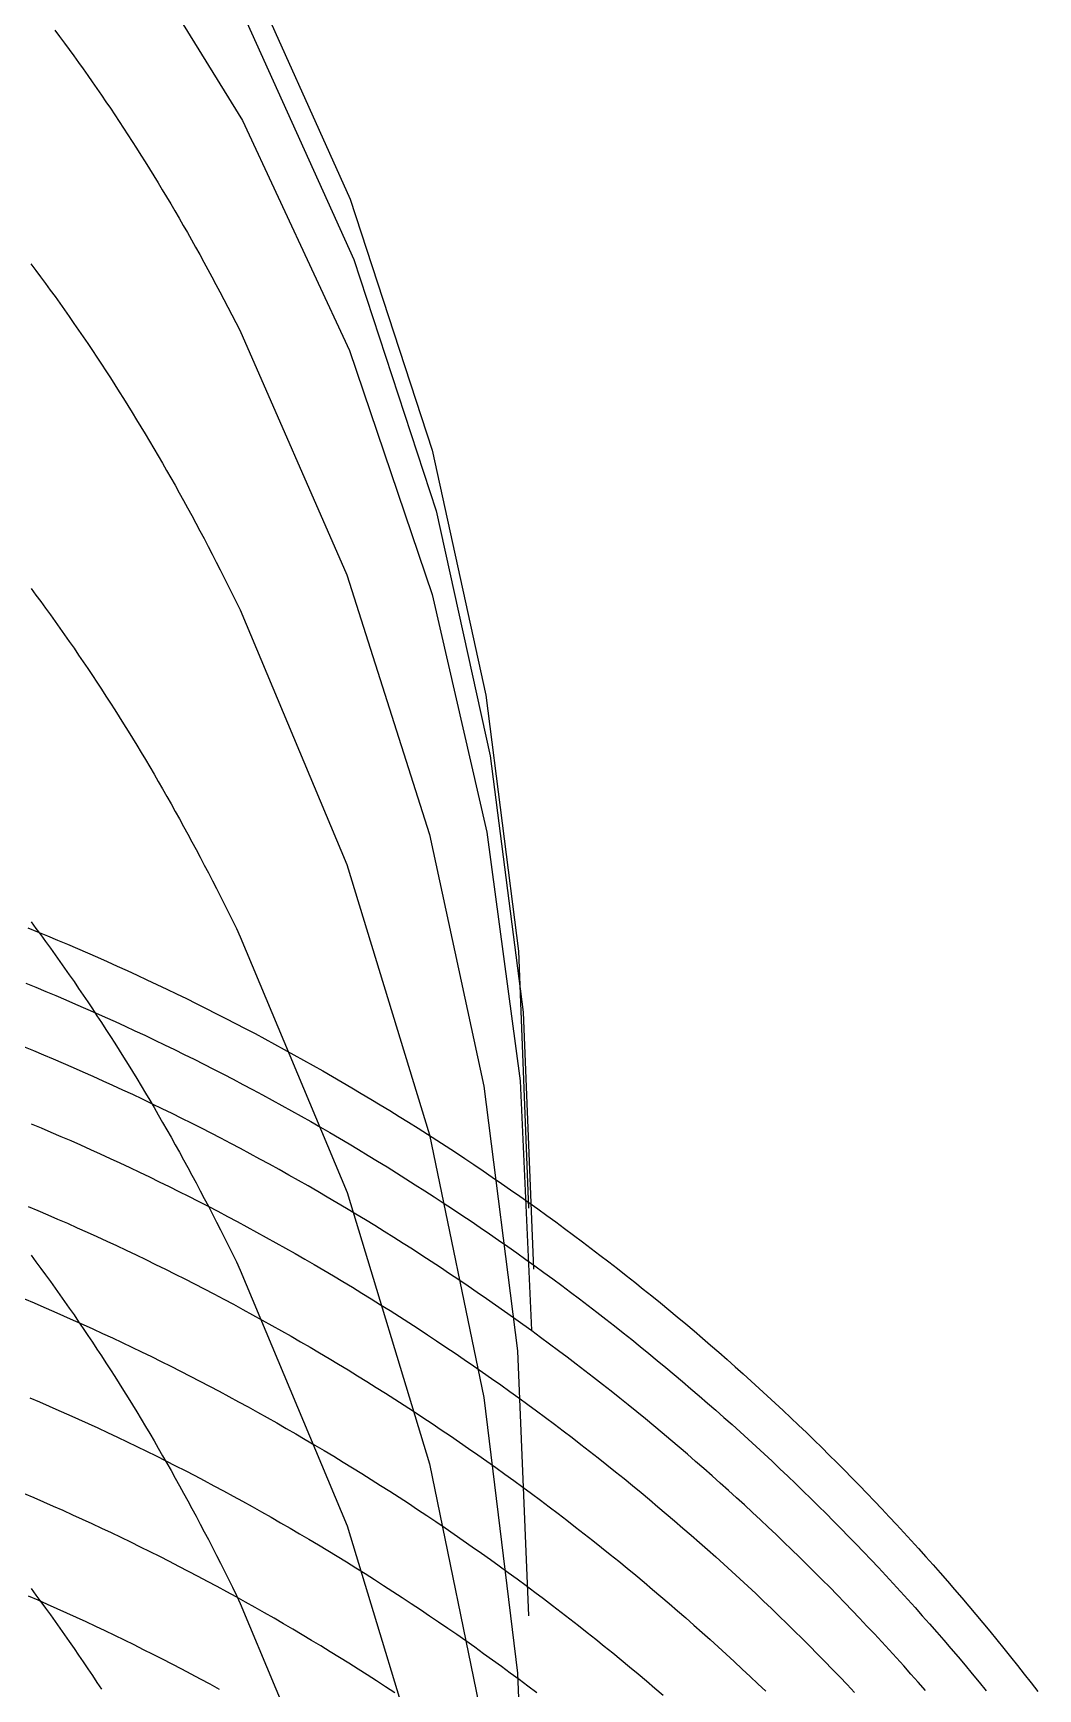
# Model space of a CAD drawing. Extents: x -772 to 772, y -315 to 2086.
# Drawn here: x 292 to 612, y 1278 to 1805 of the extents above; entities that cross this region are included whole.
import ezdxf

# ---------------------------------------------------------------- set-up
doc = ezdxf.new("R2010")
doc.units = 0

msp = doc.modelspace()

# ---------------------------------------------------------------- linework, layer by layer
at = {"layer": 'LAY0', "color": 2}
for points in [[(318.822, 1842.08), (358.862, 1777.14), (392.938, 1703.87), (419.228, 1626.19), (436.625, 1550.44), (447.321, 1471.25), (450.886, 1391.78)], [(359.305, 1827.54), (393.192, 1752.11), (419.253, 1672.08), (436.386, 1594.1), (446.769, 1512.57), (449.994, 1430.7)], [(299.093, 1805.9), (300.613, 1803.87), (302.124, 1801.83), (303.627, 1799.78), (305.122, 1797.72), (306.609, 1795.66), (308.087, 1793.59), (309.557, 1791.52), (311.018, 1789.43), (312.471, 1787.34), (313.915, 1785.25), (315.351, 1783.15), (316.777, 1781.04), (318.195, 1778.92), (319.588, 1776.83), (320.977, 1774.72), (322.362, 1772.59), (323.743, 1770.45), (325.121, 1768.3), (326.494, 1766.13), (327.863, 1763.95), (329.228, 1761.76), (330.589, 1759.56), (331.945, 1757.34), (333.297, 1755.1), (334.644, 1752.86), (335.986, 1750.6), (337.323, 1748.33), (338.656, 1746.04), (339.983, 1743.74), (341.306, 1741.43), (342.623, 1739.11), (343.935, 1736.78), (345.241, 1734.43), (346.542, 1732.07), (347.837, 1729.7), (349.127, 1727.32), (350.411, 1724.93), (351.689, 1722.53), (352.961, 1720.11), (354.227, 1717.68), (355.487, 1715.25), (356.74, 1712.8), (357.987, 1710.34), (392.05, 1632.41), (418.404, 1549.67), (435.735, 1469.48), (446.434, 1385.19), (450, 1300.75)], [(360.243, 1808.4), (394.307, 1732.85), (420.511, 1652.79), (437.76, 1574.76), (448.267, 1493.1), (451.59, 1411.24)], [(291.446, 1731.49), (293.001, 1729.41), (294.548, 1727.33), (296.087, 1725.24), (297.619, 1723.14), (299.143, 1721.03), (300.659, 1718.92), (302.166, 1716.8), (303.666, 1714.67), (305.157, 1712.53), (306.64, 1710.38), (308.114, 1708.23), (309.58, 1706.07), (311.038, 1703.9), (312.487, 1701.72), (313.927, 1699.54), (315.359, 1697.35), (316.781, 1695.16), (318.195, 1692.96), (319.593, 1690.76), (320.988, 1688.55), (322.378, 1686.32), (323.765, 1684.08), (325.147, 1681.83), (326.525, 1679.56), (327.899, 1677.28), (329.268, 1674.98), (330.632, 1672.67), (331.992, 1670.35), (333.348, 1668.02), (334.698, 1665.67), (336.044, 1663.31), (337.384, 1660.93), (338.72, 1658.54), (340.05, 1656.14), (341.375, 1653.73), (342.694, 1651.3), (344.008, 1648.87), (345.317, 1646.42), (346.619, 1643.95), (347.916, 1641.48), (349.208, 1638.99), (350.493, 1636.5), (351.772, 1633.99), (353.045, 1631.47), (354.312, 1628.93), (355.573, 1626.39), (356.827, 1623.84), (358.075, 1621.27), (392.11, 1540.11), (418.404, 1454), (435.752, 1370.29), (446.438, 1282.54), (450, 1194.55)], [(291.507, 1628.05), (293.059, 1625.97), (294.603, 1623.88), (296.139, 1621.78), (297.668, 1619.67), (299.188, 1617.56), (300.7, 1615.43), (302.205, 1613.3), (303.701, 1611.16), (305.189, 1609.02), (306.668, 1606.86), (308.139, 1604.7), (309.602, 1602.53), (311.056, 1600.35), (312.501, 1598.17), (313.938, 1595.98), (315.366, 1593.78), (316.785, 1591.58), (318.195, 1589.37), (319.599, 1587.15), (320.998, 1584.91), (322.394, 1582.66), (323.785, 1580.4), (325.172, 1578.13), (326.554, 1575.84), (327.932, 1573.53), (329.305, 1571.22), (330.674, 1568.89), (332.037, 1566.55), (333.396, 1564.19), (334.75, 1561.82), (336.098, 1559.44), (337.442, 1557.05), (338.78, 1554.64), (340.112, 1552.22), (341.44, 1549.79), (342.761, 1547.35), (344.077, 1544.89), (345.388, 1542.42), (346.692, 1539.94), (347.991, 1537.45), (349.283, 1534.95), (350.57, 1532.44), (351.85, 1529.91), (353.124, 1527.38), (354.392, 1524.83), (355.653, 1522.27), (356.908, 1519.7), (358.156, 1517.12), (392.166, 1435.6), (418.404, 1349.16), (435.767, 1264.89)], [(290.444, 1519.97), (293.616, 1518.68), (296.787, 1517.38), (299.958, 1516.06), (303.127, 1514.72), (306.295, 1513.36), (309.461, 1511.99), (312.625, 1510.61), (315.788, 1509.2), (318.948, 1507.78), (322.105, 1506.35), (325.261, 1504.9), (328.413, 1503.43), (331.562, 1501.95), (334.709, 1500.45), (337.852, 1498.93), (340.991, 1497.4), (344.126, 1495.85), (347.258, 1494.29), (350.386, 1492.71), (353.509, 1491.12), (356.627, 1489.51), (359.741, 1487.89), (362.85, 1486.25), (365.954, 1484.59), (369.053, 1482.92), (372.146, 1481.24), (375.234, 1479.54), (378.315, 1477.82), (381.391, 1476.09), (384.46, 1474.35), (387.523, 1472.59), (390.579, 1470.81), (393.628, 1469.03), (396.671, 1467.22), (399.706, 1465.41), (402.734, 1463.58), (405.754, 1461.73), (408.766, 1459.87), (411.771, 1458), (414.767, 1456.11), (417.755, 1454.22), (420.735, 1452.3), (423.706, 1450.38), (426.668, 1448.44), (429.621, 1446.48), (432.564, 1444.52), (435.499, 1442.54), (438.424, 1440.55), (441.339, 1438.54), (444.244, 1436.53), (447.139, 1434.5), (450.024, 1432.46), (452.899, 1430.4), (455.762, 1428.34), (458.616, 1426.26), (461.458, 1424.17), (464.289, 1422.07), (467.109, 1419.96), (469.917, 1417.84), (472.714, 1415.7), (475.499, 1413.56), (478.273, 1411.4), (481.034, 1409.24), (483.783, 1407.06), (486.52, 1404.87), (489.244, 1402.67), (491.956, 1400.46), (494.655, 1398.24), (497.341, 1396.02), (500.014, 1393.78), (502.674, 1391.53), (505.32, 1389.27), (507.953, 1387.01), (510.573, 1384.73), (513.178, 1382.45), (515.77, 1380.15), (518.348, 1377.85), (520.912, 1375.54), (523.461, 1373.22), (525.996, 1370.89), (528.517, 1368.56), (531.023, 1366.22), (533.514, 1363.87), (535.991, 1361.51), (538.452, 1359.14), (540.899, 1356.77), (543.33, 1354.39), (545.746, 1352), (548.157, 1349.6), (550.56, 1347.18), (552.955, 1344.75), (555.344, 1342.3), (557.725, 1339.84), (560.098, 1337.36), (562.463, 1334.87), (564.82, 1332.36), (567.169, 1329.84), (569.51, 1327.31), (571.842, 1324.76), (574.165, 1322.2), (576.479, 1319.62), (578.785, 1317.03), (581.081, 1314.43), (583.368, 1311.82), (585.646, 1309.19), (587.914, 1306.54), (590.172, 1303.89), (592.421, 1301.22), (594.659, 1298.54), (596.887, 1295.85), (599.105, 1293.14), (601.312, 1290.42), (603.509, 1287.69), (605.694, 1284.95), (607.869, 1282.2), (610.033, 1279.43), (612.186, 1276.66)], [(291.508, 1521.85), (293.06, 1519.77), (294.604, 1517.68), (296.14, 1515.58), (297.668, 1513.47), (299.189, 1511.36), (300.701, 1509.23), (302.205, 1507.1), (303.701, 1504.96), (305.189, 1502.82), (306.669, 1500.66), (308.14, 1498.5), (309.602, 1496.33), (311.056, 1494.15), (312.501, 1491.97), (313.938, 1489.78), (315.366, 1487.58), (316.785, 1485.38), (318.195, 1483.17), (319.599, 1480.95), (320.999, 1478.71), (322.394, 1476.46), (323.785, 1474.2), (325.172, 1471.93), (326.555, 1469.64), (327.932, 1467.33), (329.306, 1465.02), (330.674, 1462.69), (332.038, 1460.35), (333.396, 1457.99), (334.75, 1455.62), (336.099, 1453.24), (337.442, 1450.85), (338.78, 1448.44), (340.113, 1446.02), (341.44, 1443.59), (342.762, 1441.15), (344.078, 1438.69), (345.388, 1436.22), (346.693, 1433.74), (347.991, 1431.25), (349.284, 1428.75), (350.571, 1426.24), (351.851, 1423.71), (353.125, 1421.17), (354.393, 1418.63), (355.654, 1416.07), (356.909, 1413.5), (358.157, 1410.92), (392.167, 1329.4), (418.404, 1242.96)], [(289.897, 1502.32), (293.058, 1501.03), (296.219, 1499.72), (299.379, 1498.39), (302.538, 1497.05), (305.695, 1495.69), (308.851, 1494.31), (312.006, 1492.92), (315.158, 1491.51), (318.308, 1490.09), (321.457, 1488.64), (324.602, 1487.19), (327.746, 1485.71), (330.886, 1484.22), (334.023, 1482.71), (337.157, 1481.19), (340.288, 1479.65), (343.415, 1478.1), (346.538, 1476.53), (349.657, 1474.94), (352.772, 1473.34), (355.883, 1471.72), (358.989, 1470.09), (362.09, 1468.44), (365.187, 1466.78), (368.278, 1465.1), (371.364, 1463.4), (374.444, 1461.69), (377.518, 1459.97), (380.587, 1458.23), (383.649, 1456.47), (386.706, 1454.71), (389.755, 1452.92), (392.798, 1451.12), (395.834, 1449.31), (398.863, 1447.48), (401.885, 1445.64), (404.899, 1443.79), (407.906, 1441.92), (410.905, 1440.03), (413.896, 1438.13), (416.878, 1436.22), (419.852, 1434.3), (422.818, 1432.36), (425.775, 1430.41), (428.723, 1428.44), (431.662, 1426.47), (434.592, 1424.48), (437.512, 1422.47), (440.423, 1420.45), (443.324, 1418.43), (446.215, 1416.38), (449.096, 1414.33), (451.966, 1412.26), (454.826, 1410.18), (457.675, 1408.09), (460.514, 1405.99), (463.342, 1403.88), (466.158, 1401.75), (468.963, 1399.61), (471.757, 1397.47), (474.539, 1395.31), (477.309, 1393.14), (480.068, 1390.95), (482.814, 1388.76), (485.548, 1386.56), (488.27, 1384.35), (490.979, 1382.12), (493.676, 1379.89), (496.359, 1377.65), (499.03, 1375.39), (501.688, 1373.13), (504.332, 1370.86), (506.963, 1368.58), (509.581, 1366.28), (512.185, 1363.98), (514.775, 1361.68), (517.351, 1359.36), (519.914, 1357.03), (522.462, 1354.7), (524.996, 1352.35), (527.515, 1350), (530.02, 1347.64), (532.51, 1345.28), (534.986, 1342.9), (537.447, 1340.52), (539.892, 1338.13), (542.323, 1335.73), (544.739, 1333.33), (547.14, 1330.92), (549.535, 1328.49), (551.922, 1326.05), (554.302, 1323.59), (556.675, 1321.12), (559.04, 1318.63), (561.398, 1316.13), (563.748, 1313.62), (566.089, 1311.09), (568.422, 1308.54), (570.747, 1305.98), (573.064, 1303.41), (575.371, 1300.82), (577.67, 1298.22), (579.96, 1295.6), (582.241, 1292.98), (584.512, 1290.33), (586.774, 1287.68), (589.027, 1285.01), (591.269, 1282.33), (593.502, 1279.63), (595.724, 1276.93)], [(576.356, 1277), (574.062, 1279.61), (571.758, 1282.21), (569.446, 1284.8), (567.126, 1287.37), (564.797, 1289.93), (562.459, 1292.47), (560.114, 1295), (557.761, 1297.51), (555.4, 1300.01), (553.031, 1302.5), (550.655, 1304.97), (548.271, 1307.42), (545.881, 1309.86), (543.483, 1312.29), (541.075, 1314.7), (538.651, 1317.11), (536.212, 1319.51), (533.758, 1321.9), (531.29, 1324.28), (528.806, 1326.66), (526.308, 1329.03), (523.796, 1331.39), (521.269, 1333.74), (518.728, 1336.09), (516.173, 1338.42), (513.604, 1340.75), (511.021, 1343.07), (508.424, 1345.38), (505.813, 1347.68), (503.189, 1349.97), (500.552, 1352.25), (497.901, 1354.53), (495.238, 1356.79), (492.561, 1359.04), (489.872, 1361.28), (487.17, 1363.52), (484.455, 1365.74), (481.728, 1367.95), (478.989, 1370.15), (476.238, 1372.34), (473.475, 1374.52), (470.7, 1376.69), (467.913, 1378.85), (465.115, 1381), (462.306, 1383.13), (459.485, 1385.25), (456.654, 1387.36), (453.812, 1389.46), (450.959, 1391.55), (448.095, 1393.63), (445.222, 1395.69), (442.338, 1397.74), (439.444, 1399.78), (436.54, 1401.8), (433.627, 1403.82), (430.705, 1405.82), (427.773, 1407.8), (424.832, 1409.78), (421.882, 1411.74), (418.923, 1413.68), (415.955, 1415.62), (412.98, 1417.54), (409.996, 1419.44), (407.004, 1421.33), (404.004, 1423.21), (400.997, 1425.08), (397.982, 1426.92), (394.96, 1428.76), (391.93, 1430.58), (388.894, 1432.39), (385.851, 1434.18), (382.802, 1435.96), (379.746, 1437.72), (376.684, 1439.47), (373.616, 1441.2), (370.542, 1442.92), (367.463, 1444.62), (364.379, 1446.31), (361.289, 1447.98), (358.194, 1449.63), (355.094, 1451.27), (351.99, 1452.9), (348.881, 1454.51), (345.768, 1456.1), (342.651, 1457.68), (339.53, 1459.24), (336.406, 1460.79), (333.278, 1462.32), (330.147, 1463.83), (327.013, 1465.33), (323.876, 1466.81), (320.736, 1468.28), (317.593, 1469.73), (314.449, 1471.16), (311.302, 1472.58), (308.154, 1473.98), (305.003, 1475.36), (301.851, 1476.73), (298.698, 1478.08), (295.544, 1479.41), (292.389, 1480.73), (289.233, 1482.03)], [(291.558, 1457.54), (294.704, 1456.22), (297.849, 1454.89), (300.993, 1453.53), (304.136, 1452.16), (307.277, 1450.78), (310.417, 1449.37), (313.555, 1447.95), (316.69, 1446.52), (319.824, 1445.06), (322.955, 1443.59), (326.083, 1442.11), (329.208, 1440.61), (332.331, 1439.09), (335.45, 1437.56), (338.566, 1436.01), (341.678, 1434.44), (344.786, 1432.86), (347.89, 1431.26), (350.99, 1429.65), (354.086, 1428.02), (357.177, 1426.37), (360.264, 1424.71), (363.345, 1423.04), (366.421, 1421.34), (369.492, 1419.64), (372.557, 1417.92), (375.617, 1416.18), (378.67, 1414.43), (381.718, 1412.66), (384.759, 1410.88), (387.793, 1409.08), (390.821, 1407.27), (393.842, 1405.44), (396.856, 1403.6), (399.863, 1401.75), (402.862, 1399.88), (405.853, 1398), (408.837, 1396.1), (411.813, 1394.19), (414.78, 1392.27), (417.74, 1390.33), (420.69, 1388.38), (423.632, 1386.41), (426.565, 1384.43), (429.489, 1382.44), (432.404, 1380.44), (435.309, 1378.42), (438.204, 1376.39), (441.09, 1374.35), (443.966, 1372.29), (446.832, 1370.22), (449.687, 1368.14), (452.532, 1366.05), (455.366, 1363.94), (458.19, 1361.83), (461.002, 1359.7), (463.804, 1357.56), (466.594, 1355.41), (469.373, 1353.24), (472.14, 1351.07), (474.895, 1348.89), (477.638, 1346.69), (480.37, 1344.48), (483.089, 1342.27), (485.796, 1340.04), (488.49, 1337.8), (491.172, 1335.55), (493.84, 1333.29), (496.496, 1331.03), (499.139, 1328.75), (501.769, 1326.46), (504.385, 1324.16), (506.988, 1321.86), (509.577, 1319.54), (512.152, 1317.22), (514.714, 1314.89), (517.261, 1312.54), (519.795, 1310.19), (522.314, 1307.84), (524.819, 1305.47), (527.309, 1303.1), (529.784, 1300.71), (532.245, 1298.32), (534.692, 1295.93), (537.123, 1293.52), (539.539, 1291.11), (541.94, 1288.69), (544.33, 1286.26), (546.714, 1283.81), (549.091, 1281.35), (551.46, 1278.88), (553.822, 1276.39)], [(290.558, 1431.2), (293.693, 1429.88), (296.827, 1428.54), (299.96, 1427.19), (303.092, 1425.82), (306.222, 1424.43), (309.35, 1423.03), (312.477, 1421.61), (315.601, 1420.17), (318.723, 1418.72), (321.843, 1417.25), (324.959, 1415.77), (328.073, 1414.27), (331.184, 1412.75), (334.292, 1411.22), (337.396, 1409.67), (340.497, 1408.1), (343.594, 1406.52), (346.687, 1404.92), (349.775, 1403.31), (352.859, 1401.68), (355.939, 1400.03), (359.014, 1398.37), (362.084, 1396.7), (365.148, 1395.01), (368.208, 1393.3), (371.261, 1391.58), (374.31, 1389.84), (377.352, 1388.09), (380.388, 1386.33), (383.417, 1384.54), (386.441, 1382.75), (389.457, 1380.94), (392.467, 1379.11), (395.47, 1377.27), (398.465, 1375.42), (401.453, 1373.55), (404.434, 1371.67), (407.406, 1369.77), (410.371, 1367.86), (413.328, 1365.94), (416.276, 1364), (419.216, 1362.05), (422.147, 1360.08), (425.069, 1358.1), (427.983, 1356.11), (430.887, 1354.11), (433.782, 1352.09), (436.667, 1350.06), (439.542, 1348.01), (442.408, 1345.96), (445.263, 1343.89), (448.109, 1341.81), (450.944, 1339.72), (453.768, 1337.61), (456.582, 1335.5), (459.385, 1333.37), (462.177, 1331.23), (464.957, 1329.07), (467.727, 1326.91), (470.484, 1324.74), (473.231, 1322.55), (475.965, 1320.35), (478.687, 1318.15), (481.398, 1315.93), (484.096, 1313.7), (486.782, 1311.46), (489.455, 1309.21), (492.115, 1306.95), (494.763, 1304.68), (497.398, 1302.41), (500.019, 1300.12), (502.628, 1297.82), (505.223, 1295.51), (507.804, 1293.2), (510.372, 1290.87), (512.926, 1288.54), (515.467, 1286.19), (517.993, 1283.84), (520.505, 1281.48), (523.003, 1279.11), (525.487, 1276.74)], [(291.507, 1415.65), (293.059, 1413.57), (294.603, 1411.48), (296.14, 1409.38), (297.668, 1407.27), (299.189, 1405.16), (300.701, 1403.03), (302.205, 1400.9), (303.701, 1398.76), (305.189, 1396.62), (306.668, 1394.46), (308.139, 1392.3), (309.602, 1390.13), (311.056, 1387.95), (312.501, 1385.77), (313.938, 1383.58), (315.366, 1381.38), (316.785, 1379.18), (318.195, 1376.97), (319.599, 1374.75), (320.999, 1372.51), (322.394, 1370.26), (323.785, 1368), (325.172, 1365.73), (326.554, 1363.44), (327.932, 1361.13), (329.305, 1358.82), (330.674, 1356.49), (332.038, 1354.15), (333.396, 1351.79), (334.75, 1349.42), (336.099, 1347.04), (337.442, 1344.65), (338.78, 1342.24), (340.113, 1339.82), (341.44, 1337.39), (342.762, 1334.95), (344.078, 1332.49), (345.388, 1330.02), (346.693, 1327.54), (347.991, 1325.05), (349.284, 1322.55), (350.57, 1320.04), (351.851, 1317.51), (353.125, 1314.97), (354.393, 1312.43), (355.654, 1309.87), (356.909, 1307.3), (358.157, 1304.72), (392.166, 1223.2)], [(289.374, 1401.77), (292.496, 1400.45), (295.618, 1399.12), (298.738, 1397.77), (301.857, 1396.4), (304.974, 1395.02), (308.09, 1393.62), (311.204, 1392.2), (314.316, 1390.76), (317.426, 1389.32), (320.534, 1387.85), (323.638, 1386.37), (326.74, 1384.87), (329.839, 1383.35), (332.935, 1381.82), (336.028, 1380.28), (339.117, 1378.71), (342.202, 1377.13), (345.283, 1375.54), (348.36, 1373.93), (351.433, 1372.3), (354.501, 1370.66), (357.565, 1369), (360.623, 1367.33), (363.677, 1365.64), (366.725, 1363.94), (369.767, 1362.22), (372.804, 1360.49), (375.835, 1358.74), (378.86, 1356.98), (381.879, 1355.2), (384.891, 1353.41), (387.897, 1351.6), (390.896, 1349.78), (393.887, 1347.94), (396.872, 1346.09), (399.849, 1344.22), (402.819, 1342.34), (405.781, 1340.45), (408.735, 1338.54), (411.68, 1336.62), (414.618, 1334.69), (417.547, 1332.74), (420.467, 1330.78), (423.378, 1328.81), (426.281, 1326.82), (429.174, 1324.82), (432.058, 1322.8), (434.932, 1320.78), (437.797, 1318.74), (440.651, 1316.69), (443.496, 1314.62), (446.33, 1312.55), (449.154, 1310.46), (451.967, 1308.36), (454.77, 1306.25), (457.562, 1304.12), (460.342, 1301.99), (463.112, 1299.84), (465.87, 1297.68), (468.616, 1295.51), (471.351, 1293.33), (474.074, 1291.14), (476.785, 1288.94), (479.484, 1286.72), (482.17, 1284.5), (484.844, 1282.27), (487.506, 1280.03), (490.155, 1277.77), (492.791, 1275.51)], [(291.09, 1370.27), (294.197, 1368.94), (297.302, 1367.6), (300.407, 1366.23), (303.51, 1364.85), (306.611, 1363.46), (309.711, 1362.05), (312.808, 1360.62), (315.903, 1359.17), (318.995, 1357.71), (322.085, 1356.23), (325.172, 1354.74), (328.256, 1353.23), (331.337, 1351.7), (334.414, 1350.16), (337.488, 1348.6), (340.557, 1347.03), (343.623, 1345.44), (346.685, 1343.84), (349.742, 1342.21), (352.795, 1340.58), (355.843, 1338.93), (358.886, 1337.26), (361.924, 1335.58), (364.956, 1333.88), (367.984, 1332.17), (371.005, 1330.44), (374.02, 1328.7), (377.03, 1326.94), (380.033, 1325.17), (383.03, 1323.38), (386.02, 1321.58), (389.003, 1319.76), (391.98, 1317.93), (394.949, 1316.09), (397.911, 1314.23), (400.865, 1312.36), (403.811, 1310.47), (406.75, 1308.57), (409.681, 1306.66), (412.603, 1304.73), (415.517, 1302.79), (418.422, 1300.83), (421.318, 1298.86), (424.206, 1296.88), (427.084, 1294.89), (429.953, 1292.88), (432.813, 1290.86), (435.663, 1288.83), (438.503, 1286.79), (441.333, 1284.73), (444.153, 1282.66), (446.963, 1280.58), (449.762, 1278.48), (452.551, 1276.38)], [(407.351, 1276.3), (404.436, 1278.2), (401.514, 1280.1), (398.584, 1281.98), (395.647, 1283.84), (392.701, 1285.7), (389.749, 1287.53), (386.789, 1289.36), (383.823, 1291.17), (380.849, 1292.96), (377.869, 1294.74), (374.883, 1296.51), (371.89, 1298.26), (368.892, 1300), (365.887, 1301.72), (362.877, 1303.42), (359.862, 1305.12), (356.841, 1306.79), (353.815, 1308.45), (350.784, 1310.1), (347.748, 1311.73), (344.708, 1313.34), (341.664, 1314.94), (338.615, 1316.53), (335.563, 1318.1), (332.507, 1319.65), (329.447, 1321.18), (326.384, 1322.7), (323.317, 1324.21), (320.248, 1325.7), (317.176, 1327.17), (314.101, 1328.63), (311.023, 1330.07), (307.944, 1331.49), (304.862, 1332.9), (301.779, 1334.29), (298.694, 1335.66), (295.607, 1337.02), (292.519, 1338.36), (289.43, 1339.69)], [(291.507, 1309.45), (293.059, 1307.37), (294.603, 1305.28), (296.139, 1303.18), (297.668, 1301.07), (299.188, 1298.96), (300.701, 1296.83), (302.205, 1294.7), (303.701, 1292.56), (305.189, 1290.42), (306.668, 1288.26), (308.139, 1286.1), (309.602, 1283.93), (311.056, 1281.75), (312.501, 1279.57), (313.938, 1277.38)], [(290.561, 1307.2), (293.628, 1305.87), (296.694, 1304.52), (299.758, 1303.15), (302.82, 1301.76), (305.881, 1300.36), (308.94, 1298.95), (311.996, 1297.51), (315.051, 1296.06), (318.102, 1294.6), (321.151, 1293.11), (324.197, 1291.62), (327.24, 1290.1), (330.28, 1288.57), (333.316, 1287.03), (336.348, 1285.47), (339.376, 1283.89), (342.401, 1282.3), (345.421, 1280.69), (348.437, 1279.07), (351.448, 1277.43)]]:
    msp.add_lwpolyline(points, dxfattribs=at)

doc.saveas('drawing.dxf')
